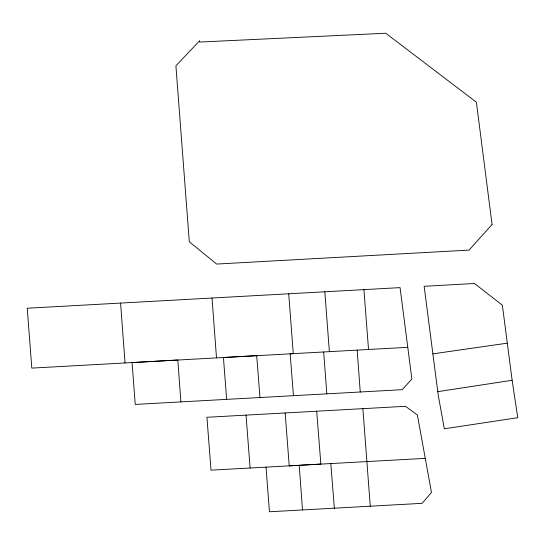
<?xml version="1.0" encoding="UTF-8"?>
<svg xmlns="http://www.w3.org/2000/svg" width="545" height="545" viewBox="0 0 545 545"><rect width="100%" height="100%" fill="white"/><g stroke="black" fill="none" stroke-linecap="round" stroke-linejoin="round"><path stroke-width="0.82" d="M437.758 391.664L512.136 380.274L502.367 305.166L474.477 283.495L424.146 286.288L438.234 395.275L444.339 428.792L517.75 417.708L512.136 380.274M432.873 353.855L507.245 343.173M266.008 467.14L269.448 511.769L422.143 503.335L431.47 492.462L417.395 415.058L405.541 406.304L206.936 417.279L211.017 470.158L425.277 458.372M257.172 355.653L223.43 357.506L226.652 399.383M407.776 347.315L400.057 287.631L27.25 308.238L31.808 368.113L407.776 347.315L411.863 378.993L402.258 389.675L135.228 404.424L132.074 362.568L177.813 360.02L180.906 401.897M330.801 463.461L334.351 508.199M316.686 411.216L320.855 464.054L289.225 465.873L285.144 412.96M293.448 395.69L290.144 353.807L293.285 353.644L288.707 293.789M256.702 355.64L259.985 397.537M363.924 289.62L368.522 349.488M370.266 506.203L362.875 408.661M324.82 291.779L329.378 351.654M323.655 351.968L326.83 393.844M246.04 415.12L250.101 468.012M357.159 350.122L360.252 391.991M212.019 298.02L216.494 357.888M120.574 303.075L125.043 362.943M299.219 465.321L302.489 509.95M492.067 224.492L469.02 250.101L216.617 264.059L189.299 241.769L175.912 65.829L199.654 40.725L199.695 42.054L385.737 33.231L476.391 102.201L492.067 224.492"/></g></svg>
